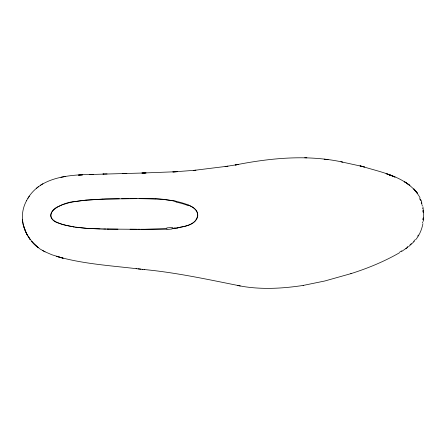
<?xml version="1.0" encoding="UTF-8"?>
<svg xmlns="http://www.w3.org/2000/svg" width="446" height="446" viewBox="0 0 446 446"><rect width="100%" height="100%" fill="white"/><g stroke="black" fill="none" stroke-linecap="round" stroke-linejoin="round"><path stroke-width="0.67" d="M423.243 217.865L423.037 219.917M423.042 219.605L423.176 218.272M423.315 221.272L423.7 214.041L422.953 206.911M422.752 221.835L422.579 222.805M422.936 223.636C421.849 229.311 419.58 234.802 416.001 239.368M26.52 200.772C38.802 176.577 69.442 174.782 93.281 174.358L89.256 174.531L126.848 173.449M26.559 200.689C21.67 209.559 20.94 220.541 24.881 229.902L23.22 224.589L25.929 232.372L27.223 234.891L24.837 229.762L27.156 234.802L30.205 239.58L27.128 234.685M417.757 236.062L418.326 235.042M27.875 198.381L29.391 196.084M415.343 239.508L413.648 241.437M414.284 241.392L408.87 246.387M410.025 244.826L411.279 243.728M36.505 188.223L38.546 186.584M407.209 247.095L408.218 246.326M405.888 248.639L407.85 247.184L401.656 251.449M40.53 185.185L42.916 183.719M399.783 252.062L401.735 250.875M399.627 252.681C384.24 261.557 367.705 268.325 350.796 273.693M351.125 273.588L324.811 280.991L303.09 285.446M65.74 176.415L60.951 177.285M177.787 227.7C184.861 226.245 194.266 225.219 197.4 217.615A7.582 7.365 -89.2 0 0 197.745 214.738C197.422 209.525 192.399 206.548 188.022 204.881M76.272 201.297L68.835 202.819L62.663 204.658A34.186 34.18 33.2 0 0 59.591 206.013C48.982 209.52 47.326 220.491 59.301 223.262A64.882 64.854 -26.1 0 0 62.624 224.427A54.345 54.306 -14.9 0 0 65.958 225.369L74.393 226.964M303.319 285.412C283.255 288.467 262.661 289.722 242.546 286.388C209.876 279.926 177.302 272.662 144.08 269.523L144.744 269.59L142.079 269.3M225.04 166.581L238.499 164.463L235.22 164.998C270.56 158.023 307.294 154.4 342.829 162.132M227.928 166.163L193.235 170.461M174.865 228.151L172.92 228.413M171.916 228.436C180.97 227.086 196.97 226.423 197.662 214.498A5.692 5.514 -89.4 0 0 197.584 213.929C197.06 210.322 194.088 207.791 190.921 206.364A47.376 46.328 -74.3 0 0 188.245 205.049A45.364 44.383 -69.4 0 0 186.417 204.268C168.844 197.946 149.795 198.799 131.408 198.643M195.905 170.205L172.853 171.939L177.486 171.677L141.889 173.048L146.082 172.931L143.595 172.992M84.807 200.215L105.942 198.972L136.978 198.648M86.067 200.176L94.937 199.552M166.871 228.876L145.441 229.305M94.931 199.552L102.641 199.1M166.949 228.965L143.255 229.305M102.719 199.145L119.327 198.765M125.739 173.477L122.221 173.605L144.365 172.97M103.517 173.979L102.909 173.99L107.079 173.929M121.607 198.732L129.251 198.654M130.366 198.66L131.464 198.654M139.018 198.648L155.715 198.883M142.157 229.3L144.443 229.311M141.064 229.3L143.333 229.311M142.218 229.305L137.775 229.283M134.48 229.272L139.983 229.3M132.284 229.255L136.627 229.283M130.081 229.244L134.391 229.272M132.161 229.261L107.932 229.093M117.956 229.166L106.817 229.077M108.016 229.077L103.533 229.021M105.814 229.043L102.452 228.999M101.376 228.976L102.508 228.982M73.434 226.908L87.204 228.374L101.404 228.96M100.305 228.932L87.21 228.436L75.558 227.231M304.702 157.739L306.876 157.8M164.156 199.507L176.203 201.285M140.691 269.15L136.063 268.648L136.638 268.715C109.733 265.554 82.365 263.865 56.235 256.249L63.159 258.223L51.831 254.744L44.706 251.644M138.07 268.866L142.72 269.367M324.153 159.189L328.122 159.701M237.344 285.479L240.288 286.009M340.906 161.764L362.152 166.414M362.297 166.458C382.958 172.825 408.737 177.068 420.037 197.779M63.739 224.795C34.716 216.767 61.007 201.832 76.233 201.38A145.485 145.335 8.2 0 1 86.067 200.198M42.292 250.334L45.007 251.806L40.24 249.119L35.68 245.646L31.738 241.542L38.105 247.597L33.617 243.661L28.511 237.099M419.864 198.894L420.506 200.17M419.814 198.52L420.572 200.293M421.007 200.031L421.799 202.267M421.241 202.15L421.816 204.067M22.69 221.952L22.389 219.248L23.237 224.667M421.699 203.253L421.933 204.156M422.128 205.06L422.306 205.996M422.724 208.143L422.78 208.472M423.025 210.289L423.115 211.125M423.053 210.774L423.232 212.491M423.131 211.298L423.204 212.151M172.011 229.004A115.09 107.765 22 0 1 166.943 229.467M76.299 201.447A117.081 116.824 1.8 0 1 84.818 200.377M155.726 198.771A148 135.796 -14.9 0 1 164.173 199.395M176.008 202.099A69.386 66.398 -26.5 0 1 187.766 205.461M177.915 228.185A112.175 102.39 16.7 0 1 174.971 228.653M172.741 227.365A93.744 87.962 22.3 0 1 166.837 227.873M73.451 226.808A93.744 93.521 -3.3 0 1 63.767 224.7M82.415 174.899L78.524 175.111L82.415 174.899M364.36 166.982L360.1 165.901L364.36 166.982M390.495 175.256L386.164 173.65L390.495 175.256M390.897 175.412L388.561 174.525L395.039 177.073L390.897 175.412M405.581 182.464L404.215 181.606L407.599 183.758L405.581 182.464M409.818 185.358L406.312 182.905L409.818 185.358M414.535 189.745L413.771 188.881L416.157 191.602L414.535 189.745M417.055 192.828L415.494 190.799L417.612 193.57L417.055 192.828"/></g></svg>
